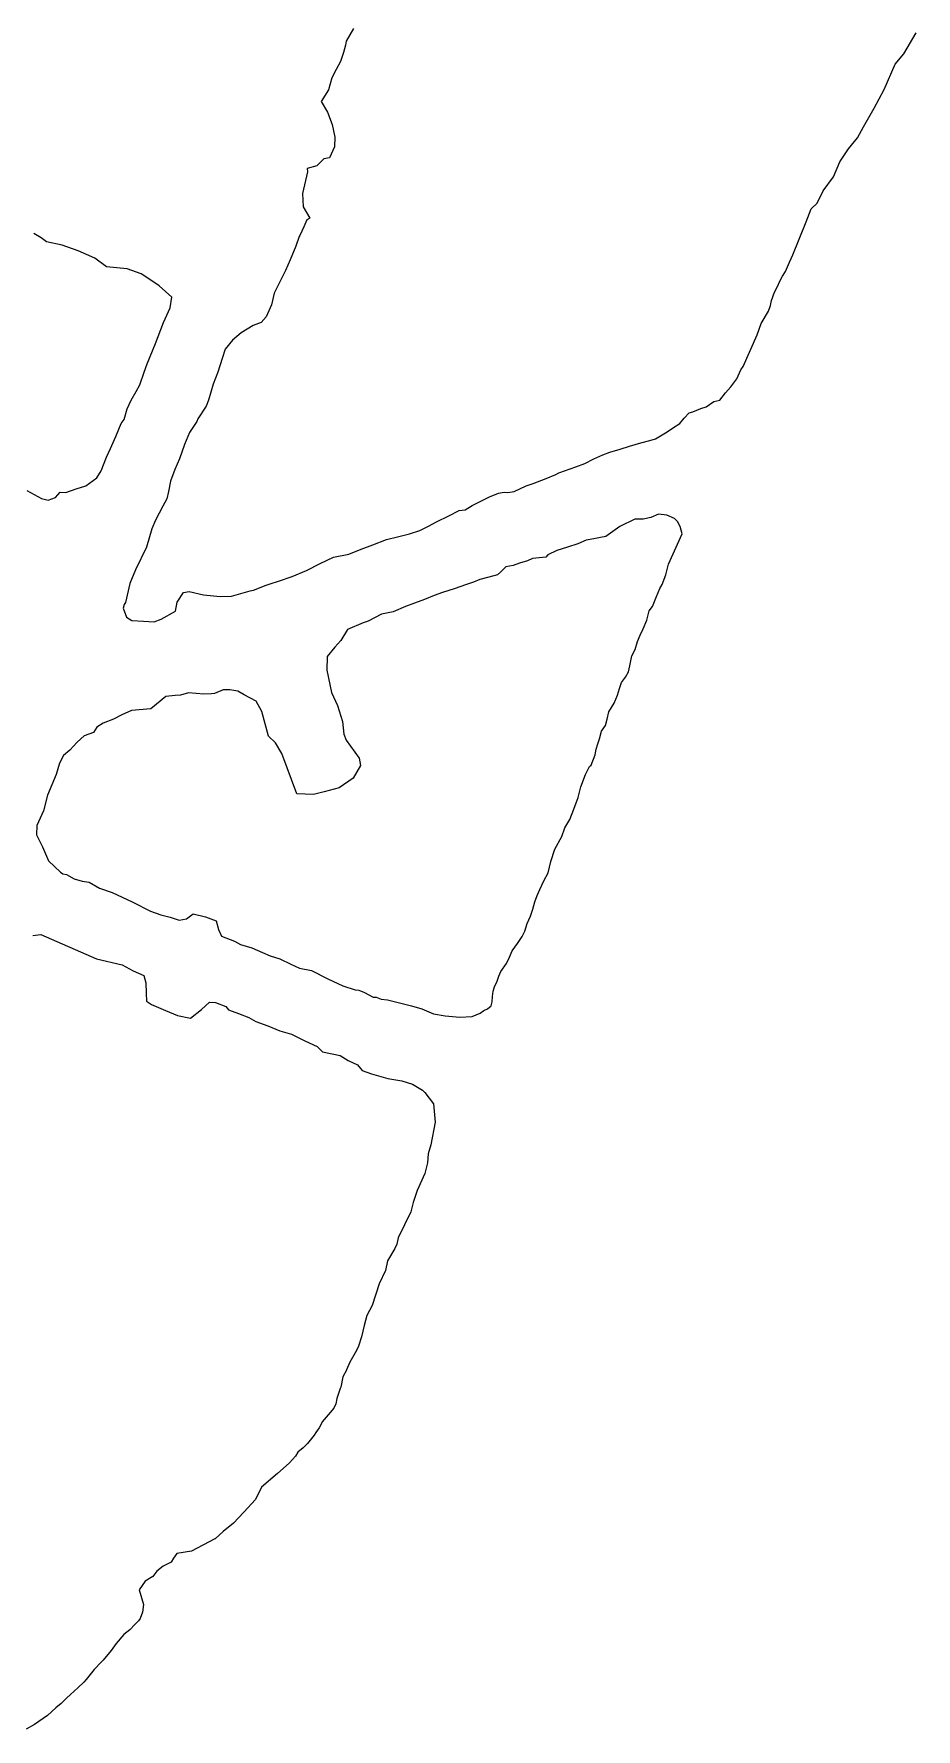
# Model space of a CAD drawing. Extents: x 651069 to 651576, y 4767185 to 4767867.
# Drawn here: x 651196.4 to 651274, y 4767238.3 to 4767387.6 of the extents above; entities that cross this region are included whole.
import ezdxf

# ---------------------------------------------------------------- set-up
doc = ezdxf.new("R2010")
doc.units = 0
doc.header["$LTSCALE"] = 0.1
doc.layers.add('W_1365', color=7, linetype='Continuous')

msp = doc.modelspace()

# ---------------------------------------------------------------- linework, layer by layer
at = {"layer": 'W_1365', "color": 6, "lineweight": 25}
for points in [[(651224.529, 4767388.059, -151.312), (651223.875, 4767386.966, -151.283), (651223.825, 4767386.595, -151.214), (651223.641, 4767385.96, -151.202), (651223.368, 4767385.157, -151.188), (651222.985, 4767384.466, -151.173), (651222.622, 4767383.724, -151.106), (651222.328, 4767382.653, -150.853), (651221.689, 4767381.648, -150.857), (651222.236, 4767380.695, -150.857), (651222.648, 4767379.616, -150.858), (651222.876, 4767378.489, -150.858), (651222.836, 4767377.645, -150.859), (651222.424, 4767376.679, -150.954), (651221.923, 4767376.59, -150.93), (651221.309, 4767375.98, -150.882), (651220.459, 4767375.743, -150.882), (651220.489, 4767375.445, -150.511), (651220.038, 4767373.551, -150.567), (651220.089, 4767372.371, -150.588), (651220.675, 4767371.378, -150.588), (651220.418, 4767371.226, -150.597), (651220.147, 4767370.606, -150.613), (651219.788, 4767369.85, -150.631), (651219.732, 4767369.754, -150.633), (651219.462, 4767368.9, -150.755), (651218.943, 4767367.71, -150.756), (651218.546, 4767366.753, -150.706), (651218.037, 4767365.75, -150.662), (651217.556, 4767364.75, -150.647), (651217.316, 4767363.723, -150.634), (651216.852, 4767362.679, -150.589), (651216.408, 4767362.175, -150.577), (651215.681, 4767361.898, -150.662), (651214.65, 4767361.278, -150.811), (651213.869, 4767360.61, -150.963), (651213.243, 4767359.842, -151.045), (651212.975, 4767359.004, -151.071), (651212.592, 4767357.806, -151.107), (651212.187, 4767356.757, -151.101), (651211.771, 4767355.342, -150.812), (651211.559, 4767354.807, -150.829), (651210.835, 4767353.706, -150.885), (651210.746, 4767353.467, -150.882), (651210.087, 4767352.489, -150.939), (651209.665, 4767351.421, -150.99), (651209.205, 4767350.168, -151.036), (651208.789, 4767349.244, -151.104), (651208.426, 4767348.213, -151.126), (651208.235, 4767347.308, -151.173), (651208.083, 4767346.646, -151.17), (651207.754, 4767345.994, -151.187), (651207.093, 4767344.777, -151.193), (651206.786, 4767344.008, -151.234), (651206.311, 4767342.387, -151.662), (651205.351, 4767340.383, -151.629), (651204.828, 4767339.207, -151.572), (651204.451, 4767337.532, -151.5), (651204.348, 4767337.342, -151.44), (651204.245, 4767337.026, -151.357), (651204.556, 4767336.227, -151.302), (651205.024, 4767335.934, -151.191), (651206.054, 4767335.89, -151.172), (651206.98, 4767335.815, -151.243), (651207.61, 4767336.037, -151.317), (651208.872, 4767336.769, -151.31), (651209.008, 4767337.535, -151.311), (651209.571, 4767338.401, -151.31), (651210.071, 4767338.484, -151.307), (651211.337, 4767338.185, -151.3), (651212.782, 4767338.045, -151.293), (651213.774, 4767338.069, -151.05), (651215.422, 4767338.555, -150.963), (651215.72, 4767338.592, -150.95), (651216.849, 4767339.053, -151.053), (651217.198, 4767339.165, -151.049), (651217.924, 4767339.41, -151.041), (651219.124, 4767339.812, -151.027), (651220.391, 4767340.332, -151.056), (651221.578, 4767340.963, -151.084), (651222.748, 4767341.518, -151.111), (651224.123, 4767341.78, -151.051), (651225.199, 4767342.227, -150.963), (651226.226, 4767342.597, -150.924), (651227.44, 4767343.061, -150.837), (651228.404, 4767343.311, -150.817), (651229.463, 4767343.562, -150.749), (651230.357, 4767343.859, -150.674), (651231.114, 4767344.228, -150.617), (651231.818, 4767344.615, -150.582), (651232.92, 4767345.141, -150.493), (651233.834, 4767345.616, -150.421), (651234.336, 4767345.684, -150.401), (651234.969, 4767346.059, -150.392), (651235.728, 4767346.444, -150.341), (651236.495, 4767346.821, -150.306), (651237.279, 4767347.135, -150.272), (651237.791, 4767347.25, -150.232), (651238.115, 4767347.203, -150.213), (651238.661, 4767347.294, -150.175), (651239.723, 4767347.804, -150.129), (651240.335, 4767348.005, -150.097), (651241.468, 4767348.446, -150.037), (651242.333, 4767348.789, -149.957), (651242.596, 4767348.933, -149.985), (651244.099, 4767349.465, -149.946), (651244.862, 4767349.75, -149.902), (651245.664, 4767350.167, -149.855), (651246.452, 4767350.535, -149.785), (651247.076, 4767350.771, -149.746), (651247.989, 4767351.012, -149.668), (651248.802, 4767351.285, -149.536), (651249.816, 4767351.573, -149.503), (651250.61, 4767351.788, -149.428), (651251.092, 4767351.944, -149.418), (651251.542, 4767352.2, -149.319), (651252.121, 4767352.548, -149.189), (651252.688, 4767352.924, -149.057), (651253.236, 4767353.289, -148.959), (651253.61, 4767353.744, -148.861), (651254.045, 4767354.233, -148.83), (651254.383, 4767354.301, -148.833), (651255.077, 4767354.609, -148.893), (651255.562, 4767354.758, -149.032), (651256.229, 4767355.213, -149.062), (651256.744, 4767355.333, -149.118), (651257.249, 4767355.973, -149.134), (651257.711, 4767356.518, -149.19), (651258.252, 4767357.215, -149.219), (651258.596, 4767358.017, -149.209), (651258.813, 4767358.312, -149.199), (651260.032, 4767361.094, -149.573), (651260.396, 4767362.077, -149.611), (651261.03, 4767363.169, -149.411), (651261.201, 4767363.68, -149.416), (651261.309, 4767364.102, -149.422), (651261.559, 4767364.835, -149.427), (651261.817, 4767365.359, -149.432), (651262.034, 4767365.828, -149.436), (651262.282, 4767366.265, -149.442), (651262.547, 4767366.674, -149.448), (651262.871, 4767367.497, -149.452), (651263.179, 4767368.126, -149.456), (651264.355, 4767371.038, -149.417), (651264.794, 4767372.195, -149.388), (651265.329, 4767372.68, -149.368), (651265.833, 4767373.767, -149.394), (651266.748, 4767375.001, -149.343), (651267.308, 4767376.324, -149.338), (651268.064, 4767377.476, -149.308), (651268.862, 4767378.442, -149.167), (651269.392, 4767379.411, -149.073), (651270.323, 4767381.054, -148.951), (651271.222, 4767382.698, -148.919), (651272.18, 4767384.931, -148.891), (651272.94, 4767385.824, -148.96), (651274.021, 4767387.689, -148.961)], [(651195.775, 4767347.37, -151.264), (651197.059, 4767346.674, -151.208), (651197.667, 4767346.518, -151.211), (651198.301, 4767346.758, -151.188), (651198.711, 4767347.221, -151.162), (651199.202, 4767347.194, -150.951), (651200.109, 4767347.537, -150.923), (651200.971, 4767347.785, -150.889), (651201.94, 4767348.504, -151.265), (651202.316, 4767349.124, -151.223), (651202.79, 4767350.311, -151.176), (651203.152, 4767351.077, -151.147), (651203.619, 4767352.145, -151.103), (651204.092, 4767353.282, -151.055), (651204.332, 4767353.639, -151.04), (651204.614, 4767354.576, -150.999), (651204.963, 4767355.327, -150.965), (651205.403, 4767356.115, -150.868), (651205.72, 4767356.694, -150.812), (651206.093, 4767357.811, -150.727), (651206.373, 4767358.529, -150.818), (651207.097, 4767360.332, -150.855), (651207.799, 4767362.174, -150.937), (651208.382, 4767363.479, -151.128), (651208.525, 4767364.42, -151.093), (651207.419, 4767365.42, -151.055), (651206.606, 4767365.972, -151.074), (651205.846, 4767366.466, -150.951), (651204.617, 4767366.912, -150.958), (651202.776, 4767367.091, -150.92), (651201.772, 4767367.849, -150.905), (651200.298, 4767368.497, -150.862), (651198.875, 4767368.979, -150.799), (651197.523, 4767369.286, -150.797), (651197.055, 4767369.62, -150.842), (651196.387, 4767370.014, -150.778)], [(651196.3, 4767308.186, -150.822), (651197.011, 4767308.295, -150.819), (651201.919, 4767306.141, -150.458), (651204.181, 4767305.6, -150.108), (651205.135, 4767305.076, -150.109), (651206.078, 4767304.666, -150.061), (651206.262, 4767304.039, -150.059), (651206.288, 4767303.124, -150.055), (651206.299, 4767302.42, -150.05), (651206.738, 4767302.105, -150.05), (651207.971, 4767301.6, -149.936), (651209.022, 4767301.153, -149.933), (651210.173, 4767300.917, -149.931), (651211.136, 4767301.669, -149.95), (651211.863, 4767302.312, -149.982), (651212.376, 4767302.307, -149.978), (651213.282, 4767301.945, -149.963), (651213.513, 4767301.66, -149.737), (651214.395, 4767301.316, -149.723), (651215.325, 4767300.985, -149.605), (651215.922, 4767300.631, -149.602), (651216.97, 4767300.252, -149.594), (651218.047, 4767299.81, -149.578), (651219.067, 4767299.499, -149.556), (651220.245, 4767298.924, -149.917), (651221.336, 4767298.408, -149.951), (651221.787, 4767297.962, -149.835), (651223.349, 4767297.615, -149.753), (651224.046, 4767297.189, -149.733), (651224.883, 4767296.797, -149.7), (651225.286, 4767296.319, -149.71), (651226.102, 4767296.025, -149.685), (651227.539, 4767295.606, -149.643), (651228.789, 4767295.397, -149.635), (651229.703, 4767295.107, -149.609), (651230.6, 4767294.576, -149.58), (651230.799, 4767294.37, -149.358), (651231.56, 4767293.37, -149.358), (651231.695, 4767291.768, -149.365), (651231.324, 4767289.772, -149.309), (651231.09, 4767288.973, -149.304), (651231.021, 4767288.169, -149.292), (651230.813, 4767287.228, -149.271), (651230.113, 4767285.734, -149.244), (651229.782, 4767284.692, -149.224), (651229.571, 4767283.867, -149.207), (651228.455, 4767281.566, -149.163), (651228.327, 4767281.022, -149.158), (651228.17, 4767280.633, -149.163), (651227.502, 4767279.558, -149.14), (651227.326, 4767278.705, -149.119), (651226.79, 4767277.522, -149.09), (651226.167, 4767275.62, -149.082), (651225.683, 4767274.721, -149.079), (651225.475, 4767273.839, -149.079), (651225.239, 4767272.863, -149.075), (651224.975, 4767272.03, -149.013), (651224.774, 4767271.634, -149.061), (651224.187, 4767270.63, -149.002), (651223.906, 4767269.932, -148.965), (651223.91, 4767269.926, -148.964), (651223.595, 4767269.33, -148.977), (651223.396, 4767268.407, -148.937), (651223.359, 4767268.303, -148.936), (651223.049, 4767267.433, -148.933), (651222.958, 4767266.963, -148.933), (651222.791, 4767266.566, -148.946), (651222.468, 4767266.199, -148.93), (651221.779, 4767265.375, -148.942), (651221.525, 4767264.867, -148.915), (651221.502, 4767264.85, -148.916), (651221.207, 4767264.414, -148.9), (651221.054, 4767264.178, -148.929), (651220.483, 4767263.444, -148.9), (651220.085, 4767263.065, -148.871), (651219.626, 4767262.695, -148.844), (651219.425, 4767262.352, -148.843), (651218.885, 4767261.746, -148.793), (651218.33, 4767261.261, -148.751), (651217.824, 4767260.831, -148.752), (651216.439, 4767259.609, -148.765), (651215.901, 4767258.519, -148.757), (651214.873, 4767257.401, -148.642), (651213.967, 4767256.439, -148.653), (651213.04, 4767255.718, -148.649), (651212.341, 4767255.049, -148.573), (651212.335, 4767255.05, -148.573), (651210.262, 4767253.986, -148.573), (651208.99, 4767253.771, -148.572), (651208.68, 4767253.353, -148.572), (651208.471, 4767253.011, -148.572), (651207.788, 4767252.658, -148.572), (651207.228, 4767252.208, -148.572), (651206.855, 4767251.74, -148.573), (651206.2, 4767251.331, -148.572), (651205.662, 4767250.574, -148.568), (651206.059, 4767249.293, -148.508), (651205.966, 4767248.599, -148.485), (651205.762, 4767248.043, -148.409), (651205.606, 4767247.855, -148.381), (651205.253, 4767247.502, -148.375), (651204.877, 4767247.077, -148.391), (651204.852, 4767247.05, -148.391), (651204.328, 4767246.631, -148.306), (651203.644, 4767245.857, -148.327), (651203.214, 4767245.229, -148.29), (651202.483, 4767244.377, -148.278), (651202.345, 4767244.244, -148.296), (651201.706, 4767243.566, -148.221), (651200.997, 4767242.668, -148.221), (651200.808, 4767242.45, -148.226), (651200.259, 4767241.931, -148.199), (651199.614, 4767241.355, -148.203), (651199.274, 4767241.039, -148.224), (651198.807, 4767240.566, -148.208), (651198.337, 4767240.178, -148.184), (651197.585, 4767239.494, -148.139), (651196.458, 4767238.699, -148.113), (651195.716, 4767238.308, -148.078)]]:
    msp.add_polyline3d(points, dxfattribs=at)
msp.add_polyline3d([(651214.574, 4767307.4, -149.844), (651215.586, 4767307.12, -149.821), (651216.505, 4767306.694, -149.798), (651217.204, 4767306.418, -149.727), (651218.029, 4767306.153, -149.728), (651219, 4767305.683, -149.732), (651219.77, 4767305.325, -149.74), (651220.822, 4767305.119, -149.872), (651222.253, 4767304.39, -149.918), (651223.597, 4767303.776, -149.956), (651224.655, 4767303.404, -149.989), (651224.981, 4767303.366, -149.716), (651225.496, 4767303.174, -149.692), (651226.244, 4767302.766, -149.656), (651226.509, 4767302.768, -149.647), (651226.959, 4767302.59, -149.683), (651227.511, 4767302.521, -149.703), (651228.558, 4767302.274, -149.677), (651229.615, 4767301.986, -149.651), (651230.527, 4767301.734, -149.628), (651231.547, 4767301.295, -149.601), (651232.6, 4767301.132, -149.584), (651233.877, 4767301.005, -149.579), (651234.949, 4767301.057, -149.358), (651235.317, 4767301.195, -149.357), (651235.678, 4767301.36, -149.357), (651235.984, 4767301.576, -149.358), (651236.3, 4767301.722, -149.358), (651236.641, 4767301.987, -149.339), (651236.72, 4767302.367, -149.306), (651236.745, 4767302.823, -149.252), (651236.811, 4767303.291, -149.184), (651236.928, 4767303.684, -149.115), (651237.17, 4767304.185, -149.061), (651237.296, 4767304.607, -149.057), (651237.5, 4767305.028, -149.052), (651237.977, 4767305.737, -149.043), (651238.238, 4767306.299, -149.027), (651238.483, 4767306.855, -148.997), (651238.95, 4767307.479, -148.994), (651239.363, 4767308.11, -148.957), (651239.603, 4767308.574, -148.96), (651239.81, 4767309.239, -148.962), (651240.087, 4767309.9, -148.973), (651240.302, 4767310.515, -148.973), (651240.483, 4767311.149, -149.018), (651240.674, 4767311.704, -148.979), (651240.903, 4767312.253, -148.948), (651241.265, 4767313.003, -148.942), (651241.655, 4767313.71, -148.888), (651241.899, 4767314.703, -148.866), (651242.251, 4767315.796, -148.841), (651242.866, 4767316.908, -148.777), (651243.129, 4767317.688, -148.753), (651243.561, 4767318.408, -148.718), (651243.911, 4767319.318, -148.723), (651244.287, 4767320.355, -148.692), (651244.515, 4767321.291, -148.718), (651244.946, 4767322.371, -148.749), (651245.285, 4767323.068, -148.77), (651245.434, 4767323.204, -148.775), (651245.776, 4767324.108, -148.801), (651245.869, 4767324.599, -148.815), (651246.012, 4767325.065, -148.828), (651246.175, 4767325.527, -148.795), (651246.352, 4767326.194, -148.776), (651246.698, 4767326.683, -148.732), (651246.828, 4767327.255, -148.798), (651246.983, 4767327.884, -148.866), (651247.448, 4767328.657, -148.883), (651247.759, 4767329.369, -148.926), (651247.914, 4767329.954, -148.934), (651248.11, 4767330.481, -148.941), (651248.442, 4767330.937, -148.921), (651248.705, 4767331.411, -148.926), (651248.825, 4767331.949, -148.942), (651249.016, 4767332.825, -148.962), (651249.311, 4767333.367, -148.991), (651249.502, 4767334.096, -149.005), (651249.759, 4767334.643, -149.014), (651250.02, 4767335.196, -148.97), (651250.33, 4767335.965, -149.012), (651250.551, 4767336.798, -149.026), (651250.819, 4767337.172, -149.022), (651251.192, 4767338.049, -149.036), (651251.485, 4767338.764, -149.017), (651251.695, 4767339.102, -148.926), (651252.004, 4767339.96, -148.962), (651252.232, 4767340.887, -149.18), (651253.429, 4767343.56, -149.353), (651253.271, 4767344.21, -149.362), (651253.033, 4767344.64, -149.392), (651252.756, 4767344.929, -149.389), (651252.102, 4767345.217, -149.39), (651251.368, 4767345.29, -149.436), (651250.698, 4767345.011, -149.506), (651250.01, 4767344.844, -149.525), (651249.268, 4767344.865, -149.609), (651247.944, 4767344.219, -149.752), (651246.731, 4767343.321, -149.824), (651246.261, 4767343.232, -149.846), (651245.677, 4767343.117, -149.878), (651244.991, 4767343.003, -149.934), (651244.254, 4767342.683, -149.968), (651243.337, 4767342.401, -150.052), (651242.421, 4767342.102, -150.117), (651241.634, 4767341.724, -150.165), (651241.446, 4767341.499, -150.13), (651240.273, 4767341.403, -150.218), (651239.833, 4767341.181, -150.262), (651239.128, 4767340.985, -150.276), (651238.558, 4767340.788, -150.314), (651237.917, 4767340.659, -150.349), (651237.494, 4767340.221, -150.381), (651237.205, 4767339.947, -150.399), (651236.44, 4767339.752, -150.421), (651235.643, 4767339.535, -150.482), (651235.07, 4767339.318, -150.504), (651234.474, 4767339.116, -150.554), (651233.375, 4767338.736, -150.626), (651232.363, 4767338.41, -150.689), (651231.626, 4767338.15, -150.731), (651230.768, 4767337.77, -150.799), (651229.895, 4767337.454, -150.822), (651229.092, 4767337.177, -150.89), (651228.021, 4767336.704, -150.948), (651226.983, 4767336.487, -151.001), (651225.811, 4767335.875, -151.113), (651225.377, 4767335.743, -151.132), (651223.985, 4767335.147, -151.176), (651223.408, 4767334.172, -151.22), (651222.872, 4767333.577, -151.33), (651222.193, 4767332.77, -151.433), (651222.178, 4767331.562, -151.507), (651222.584, 4767329.579, -152.263), (651223.104, 4767328.44, -152.481), (651223.544, 4767327.042, -152.7), (651223.657, 4767325.924, -152.91), (651223.864, 4767325.404, -152.945), (651225.015, 4767323.805, -153.104), (651225.138, 4767323.176, -153.079), (651224.506, 4767322.051, -153.13), (651223.252, 4767321.185, -153.131), (651221.94, 4767320.842, -153.211), (651221.012, 4767320.612, -153.182), (651219.525, 4767320.662, -153.101), (651218.213, 4767324.22, -152.612), (651217.664, 4767325.153, -152.522), (651217.036, 4767325.756, -152.472), (651216.447, 4767327.907, -152.215), (651215.949, 4767328.826, -152.034), (651214.905, 4767329.398, -151.538), (651214.353, 4767329.705, -151.528), (651213.644, 4767329.838, -151.528), (651213.049, 4767329.835, -151.548), (651212.283, 4767329.511, -151.659), (651212.019, 4767329.48, -151.689), (651211.347, 4767329.445, -151.631), (651210.672, 4767329.52, -151.61), (651209.997, 4767329.563, -151.575), (651209.295, 4767329.353, -151.567), (651208.825, 4767329.343, -151.554), (651208.024, 4767329.232, -151.583), (651206.698, 4767328.155, -151.265), (651204.993, 4767328.009, -151.313), (651204.136, 4767327.64, -151.327), (651203.41, 4767327.234, -151.27), (651202.506, 4767326.899, -151.246), (651201.947, 4767326.54, -151.187), (651201.65, 4767326.059, -151.162), (651200.836, 4767325.766, -151.102), (651200.213, 4767325.233, -151.123), (651199.571, 4767324.521, -151.085), (651198.995, 4767324.044, -151.073), (651198.647, 4767323.376, -151.062), (651198.369, 4767322.37, -150.933), (651197.597, 4767320.54, -150.843), (651197.248, 4767319.174, -150.738), (651196.673, 4767317.883, -150.686), (651196.626, 4767317.068, -150.601), (651197.158, 4767315.99, -150.53), (651197.686, 4767314.778, -150.526), (651198.73, 4767313.765, -150.543), (651198.945, 4767313.618, -150.399), (651199.255, 4767313.553, -150.366), (651199.953, 4767313.189, -150.351), (651200.638, 4767312.987, -150.331), (651201.261, 4767312.881, -150.312), (651202.164, 4767312.352, -150.182), (651203.273, 4767311.984, -150.148), (651205.058, 4767311.151, -150.095), (651206.657, 4767310.349, -150.04), (651207.574, 4767310.023, -150.028), (651208.388, 4767309.811, -149.813), (651209.174, 4767309.548, -149.802), (651209.826, 4767309.661, -149.749), (651210.409, 4767310.115, -149.667), (651211.501, 4767309.846, -149.677), (651212.431, 4767309.479, -149.692), (651212.643, 4767308.725, -149.735), (651212.921, 4767308.123, -149.733), (651214.061, 4767307.703, -149.791)], close=True, dxfattribs=at)

doc.saveas('drawing.dxf')
